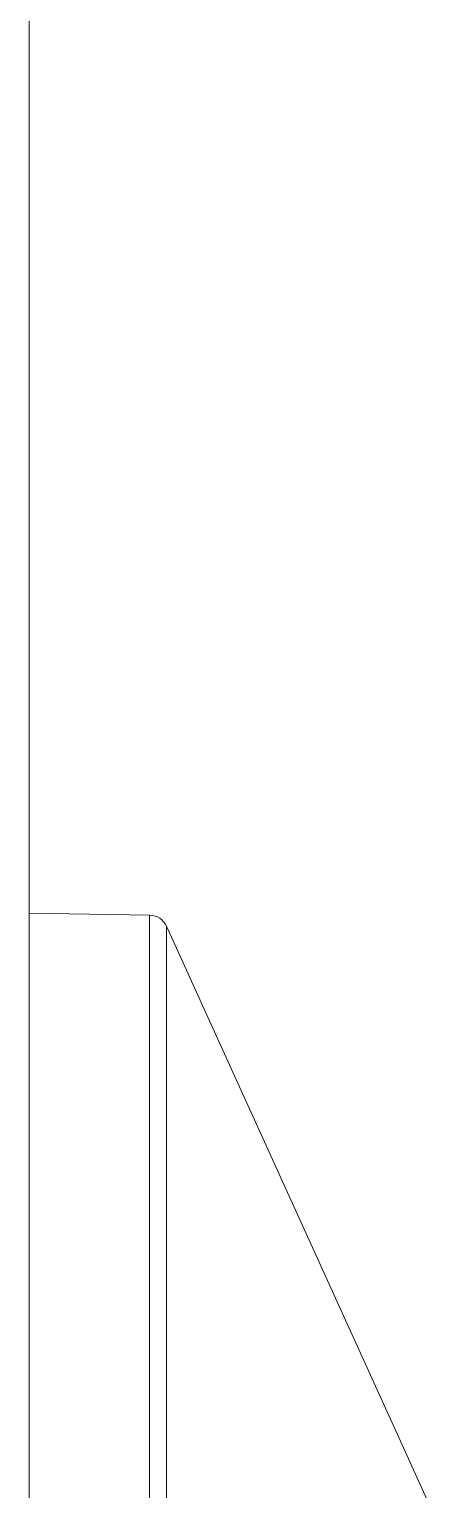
# Model space of a CAD drawing. Extents: x 8819 to 9239, y -18069 to -17475.
# Drawn here: x 9055.13 to 9063.32, y -17585.94 to -17556.98 of the extents above; entities that cross this region are included whole.
import ezdxf

# ---------------------------------------------------------------- set-up
doc = ezdxf.new("R2010")
doc.units = 0
doc.header["$MEASUREMENT"] = 0
doc.linetypes.add('HIDDEN2', pattern=[4.7625, 3.175, -1.5875])
doc.layers.get('0').update_dxf_attribs({"linetype": 'CONTINUOUS', "lineweight": 13})
doc.layers.add('1', color=4, linetype='HIDDEN2')

msp = doc.modelspace()

# ---------------------------------------------------------------- linework, layer by layer
at = {"color": 7, "linetype": 'Continuous'}
msp.add_line((9055.133, -17518.269), (9055.133, -17978.236), dxfattribs=at)
at = {"layer": '1', "color": 7, "linetype": 'Continuous', "lineweight": 18}
for p, q in [((9057.522, -17574.549), (9055.133, -17574.508)), ((9055.133, -17619.599), (9055.133, -17574.508)), ((9063.316, -17586.78), (9057.856, -17574.768))]:
    msp.add_line(p, q, dxfattribs=at)
at = {"layer": '1', "color": 1, "linetype": 'Continuous', "lineweight": 13}
for p, q in [((9057.522, -17574.549), (9057.522, -17575.379)), ((9057.856, -17575.59), (9057.856, -17574.768)), ((9057.522, -17575.379), (9057.522, -17619.557)), ((9057.856, -17619.339), (9057.856, -17575.59))]:
    msp.add_line(p, q, dxfattribs=at)
at = {"layer": '1', "color": 7, "linetype": 'Continuous', "lineweight": 18}
msp.add_arc((9057.516, -17574.922), 0.373, 24.444, 89, dxfattribs=at)

doc.saveas('drawing.dxf')
